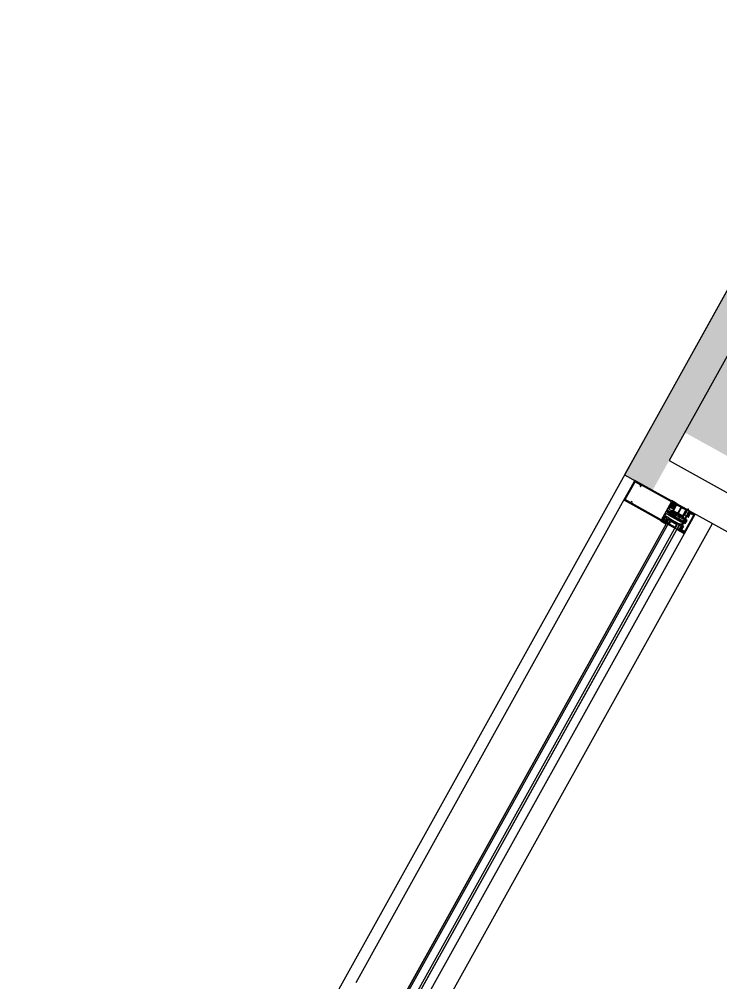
# Model space of a CAD drawing. Header units: metres. Extents: x 2.3 to 42.8, y 0.9 to 31.9.
# Drawn here: x 31.268 to 31.914, y 19.323 to 20.21 of the extents above; entities that cross this region are included whole.
import ezdxf

# ---------------------------------------------------------------- set-up
doc = ezdxf.new("R2010")
doc.units = ezdxf.units.M
for name, color, linetype in [('ARREDI', 9, 'Continuous'), ('PARETI_STRUTTURE', 7, 'Continuous'), ('PILASTRI_SETTI', 8, 'Continuous')]:
    doc.layers.add(name, color=color, linetype=linetype)

msp = doc.modelspace()

# ---------------------------------------------------------------- linework, layer by layer
at = {"layer": 'ARREDI'}
for points in [[(32.44493, 20.71628), (32.38986, 20.74686), (31.86615, 19.80365)], [(31.86614, 19.80366), (31.92123, 19.77307), (32.44494, 20.71627)], [(31.83442, 19.78505), (31.82467, 19.7675)], [(31.83139, 19.76579), (31.83091, 19.76493), (31.83064, 19.76486), (31.82565, 19.76763), (31.83482, 19.78416), (31.83982, 19.78138), (31.83989, 19.78111), (31.83941, 19.78025), (31.83948, 19.77999)], [(31.83469, 19.78513), (31.83443, 19.78504)], [(31.86842, 19.7664), (31.84106, 19.78159), (31.83468, 19.78513)], [(31.83949, 19.77999), (31.83984, 19.77979), (31.8401, 19.77986)], [(31.86821, 19.76561), (31.84085, 19.78081), (31.84058, 19.78074), (31.8401, 19.77988)], [(31.82467, 19.7675), (31.82474, 19.76723)], [(31.82475, 19.76723), (31.83113, 19.76369)], [(31.83112, 19.76369), (31.85848, 19.7485)], [(31.832, 19.76568), (31.83165, 19.76587), (31.83139, 19.76579)], [(31.83167, 19.76429), (31.8316, 19.76455), (31.83208, 19.76541), (31.83199, 19.76568)], [(31.83167, 19.76428), (31.85904, 19.74909)], [(31.85903, 19.74909), (31.86821, 19.76562)], [(31.869, 19.76526), (31.86806, 19.76354), (31.86792, 19.7635), (31.86796, 19.76337), (31.867, 19.76165), (31.86704, 19.76149)], [(31.8694, 19.76478), (31.86873, 19.76418), (31.86777, 19.76246), (31.86762, 19.76158)], [(31.86914, 19.76384), (31.86828, 19.76228)], [(31.86859, 19.7667), (31.86842, 19.7664), (31.87048, 19.76525)], [(31.86875, 19.76675), (31.86859, 19.76671)], [(31.87277, 19.76452), (31.86876, 19.76675)], [(31.86982, 19.76494), (31.86916, 19.7653), (31.869, 19.76526)], [(31.86941, 19.76391), (31.86914, 19.76383)], [(31.87085, 19.764), (31.86921, 19.76104), (31.86929, 19.76078)], [(31.86958, 19.76463), (31.8694, 19.76477)], [(31.86974, 19.76373), (31.8694, 19.76391)], [(31.87056, 19.76498), (31.87026, 19.76444), (31.8702, 19.76422), (31.87015, 19.76415), (31.87003, 19.76415), (31.86948, 19.76445), (31.86958, 19.76463)], [(31.8701, 19.76434), (31.86967, 19.76443), (31.86987, 19.76478), (31.86982, 19.76495)], [(31.86981, 19.76346), (31.86973, 19.76373)], [(31.86993, 19.76066), (31.87156, 19.76361), (31.87148, 19.76388)], [(31.8701, 19.76433), (31.87023, 19.76439)], [(31.87023, 19.76439), (31.87057, 19.76497)], [(31.87148, 19.76388), (31.87112, 19.76408), (31.87086, 19.76401)], [(31.87282, 19.76436), (31.87249, 19.76375), (31.87235, 19.76361), (31.87187, 19.76325), (31.87203, 19.76304)], [(31.8731, 19.76369), (31.87202, 19.76305)], [(31.87282, 19.76436), (31.87278, 19.76452)], [(31.87328, 19.76338), (31.8731, 19.76369)], [(31.86877, 19.75343), (31.86882, 19.75348), (31.86887, 19.75355), (31.86894, 19.75364), (31.869, 19.75373), (31.86907, 19.75382), (31.86922, 19.75403), (31.86944, 19.75435), (31.86958, 19.75455), (31.86966, 19.75466), (31.86971, 19.75474), (31.86977, 19.75482), (31.86982, 19.75489), (31.86988, 19.75495), (31.86952, 19.75474), (31.86851, 19.75405), (31.86855, 19.75409), (31.86862, 19.75417), (31.86869, 19.75427), (31.8688, 19.75441), (31.86894, 19.7546), (31.86905, 19.75473), (31.86912, 19.75481), (31.86964, 19.75504), (31.87011, 19.75589), (31.87006, 19.75603), (31.86854, 19.75687), (31.87005, 19.7558), (31.86995, 19.75508), (31.87003, 19.75504), (31.86963, 19.75462), (31.86937, 19.75495), (31.86937, 19.75502), (31.86952, 19.75524), (31.86934, 19.75534), (31.86916, 19.75522), (31.86871, 19.75547), (31.86871, 19.75569), (31.86853, 19.75556), (31.86809, 19.75581), (31.8681, 19.75604), (31.86792, 19.75591), (31.86746, 19.75616), (31.86748, 19.75638), (31.8673, 19.75626), (31.86685, 19.75651), (31.86685, 19.75672), (31.86667, 19.75659), (31.86623, 19.75684), (31.86624, 19.75706), (31.86606, 19.75694), (31.8656, 19.75719), (31.86561, 19.75741), (31.86543, 19.75729), (31.86513, 19.75745), (31.86459, 19.7573), (31.86417, 19.75655), (31.86432, 19.75601), (31.86495, 19.75567), (31.86493, 19.75545), (31.86511, 19.75558), (31.86556, 19.75533), (31.86555, 19.7551), (31.86574, 19.75523), (31.86618, 19.75498), (31.86617, 19.75476), (31.86635, 19.75488), (31.8668, 19.75463), (31.8668, 19.75441), (31.86698, 19.75454), (31.86742, 19.75429), (31.86741, 19.75408), (31.86759, 19.7542), (31.86805, 19.75395), (31.86803, 19.75373), (31.86821, 19.75385), (31.86863, 19.75362), (31.8687, 19.75335), (31.86807, 19.75262), (31.86662, 19.75343), (31.86816, 19.75258), (31.86829, 19.75262), (31.86876, 19.75346), (31.86866, 19.7535), (31.86869, 19.75355), (31.86871, 19.75365), (31.86876, 19.75374), (31.8688, 19.75385), (31.86884, 19.75394), (31.86894, 19.75418), (31.86909, 19.75454), (31.86919, 19.75476), (31.86923, 19.75487), (31.86927, 19.75497), (31.86931, 19.75507), (31.86934, 19.75515), (31.86964, 19.75504), (31.86953, 19.75502), (31.8684, 19.75532), (31.86833, 19.75388), (31.86804, 19.75366), (31.86801, 19.75377), (31.86803, 19.75384), (31.86805, 19.75391), (31.86809, 19.75399), (31.86812, 19.75409), (31.86816, 19.75419), (31.86822, 19.7543), (31.86832, 19.75453), (31.86847, 19.75489), (31.86857, 19.75512), (31.86861, 19.75523), (31.86865, 19.75532), (31.86869, 19.75542), (31.86872, 19.75551), (31.86875, 19.75545), (31.8685, 19.75542), (31.86879, 19.75573), (31.86841, 19.75555), (31.86851, 19.75525), (31.86933, 19.7548), (31.8693, 19.75472), (31.86927, 19.75463), (31.86923, 19.75451), (31.86916, 19.75434), (31.86909, 19.75413), (31.86905, 19.75401), (31.86901, 19.75388), (31.86898, 19.7538), (31.86937, 19.75498), (31.86903, 19.7552), (31.86952, 19.75524), (31.86983, 19.75496), (31.86978, 19.75489), (31.86972, 19.75482), (31.86965, 19.75473), (31.86958, 19.75464), (31.86951, 19.75453), (31.86936, 19.75431), (31.86921, 19.75409), (31.86906, 19.75388), (31.86899, 19.75378), (31.86892, 19.75368), (31.86886, 19.7536), (31.86879, 19.75352), (31.86877, 19.75343)], [(31.87028, 19.75432), (31.86947, 19.75352), (31.86913, 19.75372), (31.86896, 19.75354), (31.86858, 19.75335), (31.86862, 19.75377), (31.8693, 19.75535), (31.86925, 19.75529), (31.8692, 19.75524), (31.86914, 19.75517), (31.86909, 19.75509), (31.86902, 19.755), (31.86896, 19.75491), (31.86881, 19.7547), (31.86859, 19.75438), (31.86845, 19.75417), (31.86838, 19.75407), (31.86831, 19.75399), (31.86825, 19.75391), (31.8682, 19.75384), (31.86821, 19.75422), (31.86825, 19.75428), (31.86832, 19.75435), (31.86839, 19.75443), (31.8685, 19.75459), (31.86864, 19.75478), (31.86874, 19.75489), (31.86881, 19.75497), (31.86921, 19.75531), (31.86915, 19.75524), (31.8691, 19.75517), (31.86903, 19.75507), (31.86897, 19.75499), (31.86889, 19.75488), (31.86874, 19.75467), (31.86859, 19.75445), (31.86843, 19.75422), (31.86836, 19.75413), (31.86829, 19.75403), (31.86822, 19.75393), (31.86817, 19.75386), (31.86799, 19.7543), (31.86885, 19.75383), (31.86873, 19.75358), (31.86759, 19.75419), (31.86733, 19.75405), (31.86734, 19.754), (31.86759, 19.7542), (31.86763, 19.75425), (31.86769, 19.75433), (31.86776, 19.75442), (31.86783, 19.75451), (31.86796, 19.75472), (31.86819, 19.75504), (31.86834, 19.75525), (31.86839, 19.75535), (31.86846, 19.75543), (31.86852, 19.75551), (31.86858, 19.75558), (31.86863, 19.75564), (31.86827, 19.75543), (31.86823, 19.75538), (31.86817, 19.75531), (31.86809, 19.75521), (31.86801, 19.75511), (31.86785, 19.7549), (31.86776, 19.75478), (31.86767, 19.75467), (31.86762, 19.7546), (31.8675, 19.75414), (31.86756, 19.75421), (31.86762, 19.75429), (31.86767, 19.75438), (31.86774, 19.75447), (31.86781, 19.75457), (31.86796, 19.75479), (31.86812, 19.75501), (31.86827, 19.75522), (31.86835, 19.75533), (31.86841, 19.75542), (31.86848, 19.75551), (31.86853, 19.75558), (31.86812, 19.75566), (31.86779, 19.7559), (31.86812, 19.75592), (31.8681, 19.75585), (31.86807, 19.75577), (31.86803, 19.75567), (31.86799, 19.75557), (31.86794, 19.75546), (31.86785, 19.75523), (31.86768, 19.75486), (31.86758, 19.75464), (31.86754, 19.75453), (31.8675, 19.75443), (31.86747, 19.75434), (31.86743, 19.75425), (31.8674, 19.75418), (31.86739, 19.75411), (31.86728, 19.75589), (31.86722, 19.75583), (31.86715, 19.75574), (31.86706, 19.75562), (31.8669, 19.75542), (31.86681, 19.75529), (31.86672, 19.75518), (31.86667, 19.75511), (31.86633, 19.75486), (31.86639, 19.75494), (31.86644, 19.75503), (31.86651, 19.75511), (31.86658, 19.75521), (31.86672, 19.75541), (31.86694, 19.75573), (31.86709, 19.75594), (31.86716, 19.75604), (31.86722, 19.75612), (31.86727, 19.75621), (31.86733, 19.75628), (31.86739, 19.75633), (31.86698, 19.75607), (31.86693, 19.756), (31.86684, 19.7559), (31.86676, 19.7558), (31.86661, 19.75559), (31.86651, 19.75547), (31.86643, 19.75536), (31.86637, 19.75529), (31.86626, 19.75483), (31.8663, 19.7549), (31.86637, 19.75498), (31.86642, 19.75507), (31.86649, 19.75516), (31.86658, 19.75526), (31.86672, 19.75548), (31.86688, 19.75571), (31.86702, 19.75591), (31.8671, 19.75603), (31.86716, 19.75611), (31.86723, 19.75621), (31.86729, 19.75628), (31.86688, 19.75635), (31.86656, 19.75658), (31.86625, 19.75675), (31.86588, 19.75696), (31.86551, 19.75718), (31.86501, 19.75747), (31.86497, 19.75739), (31.86426, 19.75612), (31.86473, 19.75586), (31.86544, 19.75712), (31.86546, 19.75721), (31.865, 19.75746), (31.86467, 19.75686), (31.86424, 19.757), (31.865, 19.75746), (31.86496, 19.75738), (31.86425, 19.75613)], [(31.86426, 19.75612), (31.86425, 19.75701), (31.86501, 19.75747)], [(31.86425, 19.75701), (31.86426, 19.75612), (31.86473, 19.75586), (31.86544, 19.75712), (31.86548, 19.7572), (31.86551, 19.75713)], [(31.86492, 19.7562), (31.86467, 19.75686)], [(31.86492, 19.75543), (31.86492, 19.75577), (31.86473, 19.75586), (31.86492, 19.75577)], [(31.86516, 19.75565), (31.86496, 19.75544), (31.86489, 19.75544)], [(31.86509, 19.75576), (31.86503, 19.75592), (31.86499, 19.75601), (31.86492, 19.75619), (31.86547, 19.75719)], [(31.86492, 19.75543), (31.86508, 19.75567), (31.86509, 19.75576)], [(31.86497, 19.75544), (31.86505, 19.75554)], [(31.86499, 19.75602), (31.86504, 19.75616), (31.86511, 19.75632), (31.86521, 19.75655), (31.86531, 19.75675), (31.86535, 19.75687), (31.86542, 19.75694)], [(31.86504, 19.75589), (31.86503, 19.75556), (31.86524, 19.75584)], [(31.8658, 19.75682), (31.86573, 19.75675), (31.86567, 19.75668), (31.86562, 19.75661), (31.86553, 19.7565), (31.86541, 19.75635), (31.86528, 19.75618), (31.86505, 19.75589), (31.86528, 19.75618), (31.86541, 19.75635)], [(31.86509, 19.75608), (31.86505, 19.75586), (31.8651, 19.75601)], [(31.86506, 19.75554), (31.86534, 19.75573), (31.86549, 19.7559)], [(31.86506, 19.75554), (31.86527, 19.75582)], [(31.86537, 19.75678), (31.86538, 19.75671), (31.86534, 19.7566), (31.86527, 19.75645), (31.86519, 19.75623), (31.8651, 19.756), (31.86519, 19.75631), (31.86528, 19.75656), (31.86533, 19.75667)], [(31.86584, 19.75687), (31.86588, 19.75696), (31.86516, 19.75565), (31.8655, 19.75546)], [(31.86546, 19.75686), (31.86544, 19.75677), (31.86541, 19.75667), (31.86535, 19.7565), (31.86528, 19.75628), (31.86526, 19.75617), (31.86523, 19.75607), (31.8652, 19.75597)], [(31.8652, 19.75562), (31.86527, 19.75568), (31.86534, 19.75573)], [(31.86524, 19.75584), (31.86535, 19.75593), (31.86551, 19.75615), (31.86566, 19.75637), (31.86581, 19.75659), (31.86588, 19.75669), (31.86595, 19.75679), (31.86602, 19.75687), (31.86608, 19.75696), (31.86613, 19.75701)], [(31.86609, 19.75704), (31.86604, 19.75697), (31.86598, 19.7569), (31.86591, 19.7568), (31.86584, 19.7567), (31.86578, 19.75661), (31.86562, 19.75638), (31.86547, 19.75616), (31.86532, 19.75595), (31.86525, 19.75584)], [(31.86542, 19.75703), (31.86539, 19.75698), (31.8654, 19.75688), (31.86538, 19.75671), (31.86542, 19.75681), (31.86543, 19.75698), (31.86545, 19.7569), (31.86545, 19.75702), (31.86547, 19.75694), (31.86546, 19.75706), (31.86547, 19.75698), (31.86547, 19.75709), (31.86549, 19.75702), (31.86547, 19.75712), (31.8655, 19.75705), (31.86547, 19.75715)], [(31.86579, 19.75682), (31.86572, 19.75674), (31.86567, 19.75669), (31.86561, 19.75662), (31.86553, 19.75651), (31.8654, 19.75634)], [(31.86546, 19.75508), (31.86551, 19.7555)], [(31.86547, 19.75504), (31.86554, 19.75504)], [(31.86548, 19.7572), (31.86588, 19.75695), (31.86584, 19.75688)], [(31.8655, 19.7559), (31.86558, 19.756), (31.86569, 19.75615), (31.86585, 19.75635), (31.86592, 19.75645), (31.866, 19.75653), (31.86604, 19.7566), (31.8661, 19.75665)], [(31.86552, 19.75515), (31.86553, 19.75522), (31.86556, 19.75529), (31.8656, 19.75538), (31.86563, 19.75547), (31.86567, 19.75557), (31.86573, 19.75568), (31.86583, 19.7559), (31.86598, 19.75626), (31.86608, 19.7565), (31.86612, 19.7566), (31.86616, 19.75671), (31.8662, 19.75679), (31.86623, 19.75689), (31.86626, 19.75696)], [(31.86584, 19.75526), (31.86555, 19.75504)], [(31.86672, 19.75669), (31.86666, 19.75662), (31.86661, 19.75655), (31.86654, 19.75646), (31.86647, 19.75636), (31.8664, 19.75626), (31.86625, 19.75604), (31.86609, 19.75582), (31.86594, 19.75561), (31.86587, 19.75551), (31.8658, 19.75541), (31.86575, 19.75533), (31.86568, 19.75525), (31.86564, 19.75518)], [(31.86672, 19.75663), (31.86666, 19.75654), (31.86659, 19.75647), (31.86654, 19.75638), (31.86647, 19.75628), (31.86631, 19.75607), (31.86609, 19.75575), (31.86595, 19.75556), (31.86588, 19.75546), (31.86583, 19.75536), (31.86576, 19.75529), (31.8657, 19.75521), (31.86566, 19.75515)], [(31.86569, 19.75558), (31.86575, 19.75564), (31.8658, 19.7557), (31.86589, 19.7558), (31.86598, 19.75594), (31.86614, 19.75615), (31.86622, 19.75625), (31.8663, 19.75634), (31.86636, 19.75641), (31.8664, 19.75647)], [(31.86663, 19.76099), (31.86572, 19.75934), (31.86587, 19.7588)], [(31.86582, 19.75527), (31.86613, 19.75511)], [(31.86792, 19.75766), (31.86586, 19.7588)], [(31.8662, 19.7565), (31.86618, 19.75641), (31.86615, 19.75633), (31.86611, 19.7562), (31.86602, 19.756), (31.86595, 19.7558), (31.86591, 19.75568), (31.86588, 19.75559), (31.86586, 19.75551)], [(31.86592, 19.75693), (31.86621, 19.75716)], [(31.86609, 19.75474), (31.86613, 19.75515)], [(31.86614, 19.75481), (31.86616, 19.75488), (31.86618, 19.75495), (31.86623, 19.75503), (31.86625, 19.75513), (31.8663, 19.75522), (31.86634, 19.75533), (31.86643, 19.75556), (31.8666, 19.75592), (31.8667, 19.75615), (31.86674, 19.75626), (31.86678, 19.75636), (31.86682, 19.75646), (31.86685, 19.75654), (31.86688, 19.75661)], [(31.86647, 19.75492), (31.86617, 19.7547)], [(31.86629, 19.75712), (31.86625, 19.7567)], [(31.86633, 19.75486), (31.86628, 19.75481)], [(31.86645, 19.75493), (31.86675, 19.75476)], [(31.86646, 19.75653), (31.86656, 19.75658)], [(31.86683, 19.75615), (31.8668, 19.75607), (31.86676, 19.75596), (31.8667, 19.75579), (31.86661, 19.75556), (31.86655, 19.75539), (31.86651, 19.75526), (31.86648, 19.7552), (31.86647, 19.75511)], [(31.86654, 19.75659), (31.86683, 19.75681)], [(31.86738, 19.76072), (31.8668, 19.76104), (31.86663, 19.761)], [(31.86671, 19.75439), (31.86675, 19.75481)], [(31.8668, 19.75673), (31.86676, 19.75668), (31.86672, 19.75662)], [(31.86677, 19.75446), (31.86678, 19.75453), (31.86681, 19.7546), (31.86685, 19.75468), (31.86688, 19.75478), (31.86692, 19.75488), (31.86697, 19.75499), (31.86707, 19.75522), (31.86722, 19.75557), (31.86732, 19.75581), (31.86736, 19.75592), (31.86741, 19.75602), (31.86745, 19.75611), (31.86747, 19.7562), (31.8675, 19.75627)], [(31.8668, 19.755), (31.86683, 19.75508), (31.86685, 19.75518), (31.86691, 19.75532), (31.86699, 19.75554), (31.86705, 19.75571), (31.8671, 19.75585), (31.86713, 19.75594)], [(31.86718, 19.75623), (31.86687, 19.7564), (31.86687, 19.75632)], [(31.86694, 19.75489), (31.86699, 19.75494), (31.86705, 19.75501), (31.86713, 19.75512), (31.86723, 19.75525), (31.86738, 19.75546), (31.86747, 19.75555), (31.86755, 19.75565), (31.8676, 19.75572), (31.86765, 19.75578)], [(31.86778, 19.75569), (31.86771, 19.75559), (31.86757, 19.75539), (31.86734, 19.75507), (31.8672, 19.75486), (31.86713, 19.75476), (31.86707, 19.75468), (31.867, 19.75459), (31.86696, 19.75452)], [(31.86705, 19.76149), (31.8677, 19.76113), (31.86787, 19.76117)], [(31.86709, 19.75618), (31.86718, 19.75624)], [(31.86744, 19.75576), (31.86741, 19.75566), (31.86735, 19.75554), (31.8673, 19.75536), (31.86721, 19.75515), (31.86716, 19.75501), (31.86713, 19.75491), (31.8671, 19.75483)], [(31.86716, 19.75624), (31.86745, 19.75646)], [(31.86732, 19.76035), (31.86743, 19.76056), (31.86739, 19.76071)], [(31.86732, 19.76035), (31.86736, 19.7602)], [(31.86736, 19.76019), (31.86767, 19.76002)], [(31.86754, 19.75643), (31.8675, 19.75601)], [(31.8678, 19.75589), (31.8675, 19.75605), (31.8675, 19.75599)], [(31.86762, 19.76157), (31.86784, 19.76149)], [(31.86767, 19.76002), (31.86784, 19.76006)], [(31.86771, 19.75584), (31.86781, 19.75589)], [(31.86807, 19.75546), (31.86805, 19.75538), (31.86802, 19.75529), (31.86798, 19.75517), (31.86789, 19.75496), (31.86782, 19.75477), (31.86778, 19.75464), (31.86775, 19.75454), (31.86773, 19.75447)], [(31.86805, 19.75604), (31.86801, 19.75599), (31.86795, 19.75593), (31.8679, 19.75586), (31.86784, 19.75578), (31.86779, 19.7557)], [(31.86795, 19.75753), (31.86783, 19.75729), (31.86781, 19.75722)], [(31.86789, 19.7572), (31.86788, 19.75699), (31.86782, 19.75721)], [(31.86783, 19.76006), (31.86839, 19.76106)], [(31.86784, 19.7615), (31.86794, 19.76166), (31.86849, 19.76136), (31.86853, 19.7613), (31.86852, 19.76119), (31.86837, 19.76103), (31.86799, 19.76036)], [(31.86837, 19.76121), (31.86805, 19.76151), (31.86787, 19.76117)], [(31.86788, 19.757), (31.86792, 19.75694)], [(31.8679, 19.75727), (31.86789, 19.7572)], [(31.86789, 19.7544), (31.86795, 19.75447), (31.868, 19.75454), (31.86809, 19.75465), (31.86823, 19.75482), (31.86835, 19.75499), (31.86844, 19.75508), (31.86849, 19.75515), (31.86855, 19.75522)], [(31.86802, 19.7575), (31.8679, 19.75728)], [(31.86796, 19.75753), (31.86791, 19.75767)], [(31.86818, 19.75685), (31.86792, 19.75694), (31.86814, 19.75682), (31.86821, 19.7568)], [(31.868, 19.76036), (31.86808, 19.7601)], [(31.86816, 19.75754), (31.86802, 19.75749)], [(31.86807, 19.7601), (31.86978, 19.75914), (31.86995, 19.75919), (31.87016, 19.75955), (31.8702, 19.75975), (31.87025, 19.76033)], [(31.86843, 19.75554), (31.86813, 19.7557), (31.86811, 19.75564)], [(31.87931, 19.75134), (31.86816, 19.75754)], [(31.86818, 19.75685), (31.86825, 19.75683)], [(31.86846, 19.75688), (31.86822, 19.75681), (31.86845, 19.75689)], [(31.86828, 19.76229), (31.86836, 19.76203)], [(31.86835, 19.76202), (31.86869, 19.76184)], [(31.86835, 19.75415), (31.86838, 19.75424), (31.86842, 19.75436), (31.86846, 19.75449), (31.86856, 19.75472), (31.86862, 19.75489), (31.86866, 19.75501), (31.86869, 19.7551), (31.86871, 19.75517)], [(31.86839, 19.76107), (31.86836, 19.76121)], [(31.86852, 19.75689), (31.86845, 19.7569)], [(31.86853, 19.75687), (31.86846, 19.75689)], [(31.86868, 19.76184), (31.86895, 19.76191)], [(31.86874, 19.75528), (31.86875, 19.75537), (31.86905, 19.7552)], [(31.86892, 19.75511), (31.86899, 19.75518)], [(31.86895, 19.76191), (31.86981, 19.76347)], [(31.86898, 19.75386), (31.86941, 19.75464), (31.86937, 19.75478)], [(31.86999, 19.75489), (31.86996, 19.75482), (31.86994, 19.75473), (31.86989, 19.75464), (31.86985, 19.75453), (31.86981, 19.75443), (31.86971, 19.75419), (31.86956, 19.75383), (31.86946, 19.7536), (31.86941, 19.75348), (31.86937, 19.75339), (31.86934, 19.75329), (31.8693, 19.75321), (31.86928, 19.75314), (31.86925, 19.75308)], [(31.86929, 19.76078), (31.86965, 19.76057), (31.86991, 19.76064)], [(31.86996, 19.75441), (31.87053, 19.75543)], [(31.87057, 19.75474), (31.87065, 19.7547), (31.87092, 19.75416), (31.87069, 19.75395), (31.87062, 19.75388), (31.87054, 19.75377), (31.87043, 19.75363), (31.87029, 19.75345), (31.8702, 19.75334), (31.87013, 19.75325), (31.87002, 19.75274), (31.87006, 19.75279), (31.87012, 19.75286), (31.87019, 19.75295), (31.87024, 19.75303), (31.87031, 19.75313), (31.87045, 19.75334), (31.87069, 19.75365), (31.87083, 19.75386), (31.87108, 19.75427), (31.8704, 19.75304), (31.87046, 19.7531), (31.87052, 19.75319), (31.87062, 19.75331), (31.87077, 19.75351), (31.87089, 19.75365), (31.87096, 19.75373), (31.87154, 19.75367), (31.87153, 19.7536), (31.8715, 19.75354), (31.87147, 19.75345), (31.87144, 19.75337), (31.87139, 19.75322), (31.8713, 19.75297), (31.87125, 19.75281), (31.87119, 19.75269), (31.87118, 19.7526), (31.87115, 19.75255), (31.87114, 19.7523), (31.87139, 19.75349), (31.87111, 19.75309)], [(31.87054, 19.75906), (31.87051, 19.76032), (31.87026, 19.76034)], [(31.87616, 19.75243), (31.87071, 19.75544), (31.87053, 19.75543)], [(31.87054, 19.75906), (31.8709, 19.75908)], [(31.87089, 19.75907), (31.87085, 19.76064)], [(31.87114, 19.76074), (31.871, 19.7607), (31.87086, 19.76064)], [(31.87113, 19.76073), (31.87123, 19.76091)], [(31.87125, 19.76135), (31.87115, 19.76118), (31.8712, 19.76104)], [(31.87123, 19.76091), (31.87119, 19.76105)], [(31.87152, 19.76143), (31.87138, 19.76139), (31.87124, 19.76135)], [(31.87152, 19.76143), (31.87156, 19.76151), (31.87161, 19.7616)], [(31.87163, 19.76204), (31.87154, 19.76187), (31.87158, 19.76173)], [(31.87161, 19.7616), (31.87157, 19.76174)], [(31.8719, 19.76212), (31.87177, 19.76208), (31.87163, 19.76204)], [(31.8719, 19.76212), (31.872, 19.7623)], [(31.87328, 19.76339), (31.87193, 19.76258), (31.87196, 19.76243)], [(31.872, 19.7623), (31.87196, 19.76244)], [(31.88109, 19.75475), (31.881, 19.75458)], [(31.88109, 19.75474), (31.88123, 19.75478), (31.88137, 19.75483)], [(31.88136, 19.75483), (31.88146, 19.755), (31.88141, 19.75513)], [(31.88147, 19.75543), (31.88138, 19.75527)], [(31.88138, 19.75526), (31.88142, 19.75512)], [(31.88147, 19.75543), (31.88161, 19.75547), (31.88175, 19.75551)], [(31.88174, 19.75552), (31.88184, 19.75568), (31.8818, 19.75582)], [(31.88186, 19.75612), (31.88176, 19.75596)], [(31.88176, 19.75595), (31.8818, 19.75581)], [(31.88185, 19.75612), (31.88199, 19.75616), (31.88213, 19.7562)], [(31.88212, 19.7562), (31.88222, 19.75637), (31.88218, 19.75651)], [(31.88224, 19.75681), (31.88214, 19.75665)], [(31.88214, 19.75664), (31.88219, 19.7565)], [(31.88251, 19.75689), (31.88237, 19.75685), (31.88223, 19.75681)], [(31.88251, 19.75689), (31.8826, 19.75706), (31.88256, 19.7572)], [(31.88262, 19.7575), (31.88252, 19.75733)], [(31.88253, 19.75733), (31.88257, 19.75719)], [(31.88289, 19.75758), (31.88275, 19.75754), (31.88262, 19.7575)], [(31.88342, 19.75518), (31.88285, 19.75415), (31.88292, 19.75389)], [(31.88289, 19.75758), (31.88299, 19.75775), (31.88303, 19.75797)], [(31.88343, 19.75904), (31.88304, 19.75797)], [(31.88314, 19.75291), (31.88388, 19.75356), (31.88448, 19.75466), (31.88463, 19.75559)], [(31.88445, 19.75751), (31.88389, 19.7582), (31.88365, 19.75906), (31.88343, 19.75904)], [(31.88404, 19.75507), (31.8837, 19.75526), (31.88343, 19.75518)], [(31.88355, 19.75377), (31.88412, 19.7548), (31.88405, 19.75506)], [(31.88444, 19.7557), (31.88433, 19.7555), (31.88377, 19.7558), (31.88372, 19.7559), (31.88373, 19.75598), (31.8839, 19.75615), (31.88451, 19.75726)], [(31.88418, 19.75666), (31.88384, 19.75607)], [(31.88384, 19.75158), (31.8856, 19.75476)], [(31.88385, 19.75607), (31.88388, 19.75593)], [(31.88387, 19.75593), (31.88408, 19.75573)], [(31.88408, 19.75573), (31.88426, 19.75576)], [(31.88445, 19.75673), (31.88418, 19.75666)], [(31.88426, 19.75575), (31.88437, 19.75596)], [(31.89003, 19.75439), (31.8846, 19.75742), (31.88435, 19.75696), (31.88533, 19.75642), (31.88623, 19.75531), (31.88633, 19.75525)], [(31.88522, 19.75544), (31.88486, 19.75583), (31.88454, 19.75601), (31.88437, 19.75597)], [(31.88455, 19.75573), (31.88443, 19.75571)], [(31.88445, 19.75673), (31.88525, 19.75629), (31.88619, 19.75524), (31.88636, 19.75517)], [(31.88451, 19.75726), (31.88446, 19.75751)], [(31.88456, 19.75394), (31.88454, 19.75407), (31.88524, 19.75532), (31.88522, 19.75543)], [(31.88463, 19.7556), (31.88458, 19.75572)], [(31.88747, 19.75384), (31.88574, 19.7548), (31.8856, 19.75476)], [(31.88633, 19.75525), (31.88652, 19.75521), (31.88664, 19.75525)], [(31.88674, 19.75523), (31.88636, 19.75518)], [(31.88677, 19.75551), (31.88663, 19.75526)], [(31.88691, 19.75517), (31.88673, 19.75524)], [(31.8869, 19.75555), (31.88677, 19.75551)], [(31.88829, 19.75478), (31.88691, 19.75555)], [(31.88778, 19.75419), (31.88692, 19.75517)], [(31.88836, 19.75451), (31.88828, 19.75478)], [(31.85831, 19.74818), (31.85848, 19.7485), (31.86054, 19.74735), (31.86082, 19.74743)], [(31.85831, 19.74818), (31.85839, 19.748)], [(31.85839, 19.74801), (31.86307, 19.74541), (31.86323, 19.74547)], [(31.86175, 19.75221), (31.86081, 19.75049), (31.86067, 19.75045), (31.86071, 19.75032), (31.85975, 19.7486), (31.8598, 19.74843)], [(31.8598, 19.74844), (31.86045, 19.74807), (31.86062, 19.74812)], [(31.86215, 19.75173), (31.86148, 19.75113), (31.86052, 19.74941), (31.86037, 19.74852), (31.86059, 19.74845)], [(31.86055, 19.74735), (31.86081, 19.74743)], [(31.86112, 19.74797), (31.86083, 19.74743), (31.86114, 19.74801), (31.86127, 19.74814), (31.8613, 19.74822), (31.86124, 19.74831), (31.86069, 19.74861), (31.86059, 19.74845)], [(31.86112, 19.74816), (31.8608, 19.74846), (31.86062, 19.74811)], [(31.86189, 19.75079), (31.86103, 19.74923)], [(31.86103, 19.74924), (31.86111, 19.74897)], [(31.86111, 19.74897), (31.86144, 19.74879)], [(31.86114, 19.74801), (31.86111, 19.74815)], [(31.86144, 19.74879), (31.8617, 19.74887)], [(31.8617, 19.74886), (31.86256, 19.75042)], [(31.86257, 19.75189), (31.86192, 19.75225), (31.86175, 19.75221)], [(31.86215, 19.75086), (31.86189, 19.75078)], [(31.86304, 19.75451), (31.86212, 19.75286), (31.86216, 19.7527)], [(31.86301, 19.75138), (31.86295, 19.75116), (31.86287, 19.75109), (31.86278, 19.75111), (31.86223, 19.75141), (31.86233, 19.75158), (31.86215, 19.75172)], [(31.86248, 19.75068), (31.86215, 19.75086)], [(31.86217, 19.75269), (31.86275, 19.75237), (31.86292, 19.75242)], [(31.86383, 19.75044), (31.86218, 19.74748)], [(31.86219, 19.74747), (31.86227, 19.74721)], [(31.86227, 19.7472), (31.86278, 19.74691)], [(31.86285, 19.75128), (31.86242, 19.75138), (31.86262, 19.75173), (31.86258, 19.7519)], [(31.86256, 19.75041), (31.86248, 19.75068)], [(31.86278, 19.74692), (31.86305, 19.747)], [(31.86285, 19.75128), (31.86299, 19.75134)], [(31.86303, 19.75263), (31.86291, 19.75242)], [(31.86337, 19.75205), (31.86298, 19.75134), (31.86354, 19.75234)], [(31.86562, 19.75353), (31.86358, 19.75467), (31.86303, 19.75452)], [(31.86319, 19.75267), (31.86304, 19.75263)], [(31.86305, 19.747), (31.86469, 19.74995)], [(31.8635, 19.7525), (31.86319, 19.75267)], [(31.86367, 19.74685), (31.86361, 19.74625), (31.86357, 19.74607), (31.86324, 19.74547)], [(31.86528, 19.74976), (31.86575, 19.75012), (31.86589, 19.75026), (31.86608, 19.75064), (31.86604, 19.75079), (31.86364, 19.75212), (31.86337, 19.75204)], [(31.86354, 19.75234), (31.8635, 19.75251)], [(31.86392, 19.74683), (31.86367, 19.74685)], [(31.8641, 19.75052), (31.86384, 19.75043)], [(31.86392, 19.74684), (31.86395, 19.74557), (31.86431, 19.74559)], [(31.86462, 19.75023), (31.8641, 19.75052)], [(31.86427, 19.74715), (31.86441, 19.74721), (31.86455, 19.74725)], [(31.86427, 19.74715), (31.86431, 19.74558)], [(31.86454, 19.74726), (31.86464, 19.74742), (31.8646, 19.74756)], [(31.86466, 19.74786), (31.86456, 19.7477)], [(31.86456, 19.74769), (31.8646, 19.74755)], [(31.86469, 19.74996), (31.86461, 19.75023)], [(31.86465, 19.74786), (31.86479, 19.7479), (31.86493, 19.74794)], [(31.86492, 19.74795), (31.86502, 19.74811), (31.86498, 19.74825)], [(31.86504, 19.74855), (31.86494, 19.74839)], [(31.86494, 19.74838), (31.86499, 19.74824)], [(31.86503, 19.74855), (31.86517, 19.74859), (31.86531, 19.74863)], [(31.86528, 19.74976), (31.86542, 19.74955)], [(31.86531, 19.74864), (31.86541, 19.74881), (31.86536, 19.74895)], [(31.86534, 19.74909), (31.86669, 19.74989), (31.86651, 19.7502), (31.86543, 19.74956)], [(31.86534, 19.74909), (31.86537, 19.74894)], [(31.86562, 19.75353), (31.86576, 19.75357)], [(31.86576, 19.75357), (31.86588, 19.75381)], [(31.86595, 19.75376), (31.86582, 19.75354)], [(31.86583, 19.75354), (31.86587, 19.7534)], [(31.86586, 19.75341), (31.87702, 19.74721)], [(31.866, 19.75381), (31.86617, 19.75392), (31.86595, 19.75385), (31.86589, 19.75381)], [(31.86601, 19.75381), (31.86595, 19.75377)], [(31.8661, 19.7547), (31.86617, 19.7547)], [(31.86651, 19.75373), (31.86624, 19.75391), (31.86618, 19.75392)], [(31.86651, 19.75373), (31.86658, 19.7535)], [(31.86658, 19.75349), (31.86662, 19.75343)], [(31.86672, 19.75435), (31.86679, 19.75435)], [(31.86709, 19.75457), (31.8668, 19.75435)], [(31.86695, 19.75453), (31.8669, 19.75446)], [(31.87449, 19.74569), (31.87387, 19.74458), (31.87364, 19.74538), (31.86779, 19.74863), (31.86699, 19.74841), (31.86761, 19.74952)], [(31.8672, 19.74847), (31.86706, 19.74854)], [(31.86707, 19.75458), (31.86738, 19.75442)], [(31.86742, 19.74853), (31.86714, 19.74868)], [(31.86763, 19.74859), (31.86722, 19.74883)], [(31.87418, 19.74514), (31.86729, 19.74895)], [(31.87426, 19.74527), (31.86737, 19.74909)], [(31.86771, 19.75423), (31.86742, 19.754)], [(31.87433, 19.74541), (31.86744, 19.74923)], [(31.87441, 19.74555), (31.86752, 19.74937)], [(31.86761, 19.74953), (31.8745, 19.74571)], [(31.86769, 19.75424), (31.868, 19.75407)], [(31.86799, 19.75431), (31.86784, 19.75423)], [(31.86784, 19.7542), (31.86794, 19.754)], [(31.86796, 19.7537), (31.868, 19.75412)], [(31.86807, 19.75263), (31.86833, 19.75271)], [(31.86862, 19.75372), (31.86831, 19.75389)], [(31.86859, 19.75331), (31.86866, 19.75331)], [(31.86864, 19.75342), (31.86866, 19.75351)], [(31.86958, 19.75338), (31.8696, 19.75346), (31.86962, 19.75353), (31.86966, 19.75366), (31.86972, 19.75383), (31.86982, 19.75406), (31.86987, 19.75423), (31.86991, 19.75434), (31.86999, 19.75459), (31.86999, 19.75467), (31.87054, 19.75466), (31.8705, 19.7546), (31.87045, 19.75455), (31.87039, 19.75448), (31.87033, 19.75439), (31.87028, 19.75432), (31.86946, 19.75352), (31.86895, 19.75259), (31.86894, 19.75237)], [(31.86894, 19.75355), (31.86925, 19.75338)], [(31.86895, 19.75237), (31.87442, 19.74933), (31.87456, 19.74937)], [(31.8692, 19.75301), (31.86925, 19.75342)], [(31.86928, 19.75295), (31.86921, 19.75297)], [(31.86958, 19.75319), (31.86929, 19.75297)], [(31.87046, 19.75462), (31.8704, 19.75455), (31.87035, 19.75448), (31.87028, 19.75438), (31.87022, 19.7543), (31.87014, 19.75419), (31.87, 19.75398), (31.86983, 19.75375), (31.86969, 19.75353), (31.86961, 19.75344), (31.86954, 19.75334), (31.86949, 19.75325), (31.86942, 19.75317), (31.86937, 19.7531)], [(31.87027, 19.75431), (31.8702, 19.75421), (31.87006, 19.75401), (31.86984, 19.7537), (31.86969, 19.75349), (31.86963, 19.75339), (31.86956, 19.75329), (31.8695, 19.75321), (31.86944, 19.75314), (31.8694, 19.75308)], [(31.86943, 19.7535), (31.86949, 19.75356), (31.86954, 19.75363), (31.86963, 19.75374), (31.86972, 19.75387), (31.86988, 19.75407), (31.86996, 19.75417), (31.87004, 19.75427), (31.8701, 19.75434), (31.87014, 19.75439)], [(31.86956, 19.7532), (31.86987, 19.75303)], [(31.8704, 19.75417), (31.87034, 19.7541), (31.87026, 19.754), (31.87018, 19.75389), (31.87002, 19.75369), (31.86991, 19.75355), (31.86984, 19.75346), (31.86977, 19.75339), (31.86973, 19.75333)], [(31.86983, 19.75266), (31.86987, 19.75308)], [(31.86984, 19.75262), (31.8699, 19.75262)], [(31.86985, 19.75432), (31.86996, 19.75442)], [(31.86988, 19.75273), (31.86989, 19.7528), (31.86992, 19.75287), (31.86996, 19.75295), (31.86999, 19.75305), (31.87003, 19.75315), (31.87009, 19.75326), (31.87019, 19.7535), (31.87034, 19.75384), (31.87044, 19.75408), (31.87048, 19.75419), (31.87052, 19.75429), (31.87056, 19.75438), (31.87059, 19.75447), (31.87062, 19.75454)], [(31.8702, 19.75284), (31.86991, 19.75262)], [(31.87109, 19.75209), (31.87113, 19.7523), (31.87081, 19.75251), (31.871, 19.7524), (31.87105, 19.75248), (31.87086, 19.75253), (31.87081, 19.75251), (31.871, 19.7524), (31.87152, 19.75333), (31.87142, 19.7532), (31.87128, 19.75302), (31.87118, 19.75288), (31.87111, 19.7528), (31.87106, 19.75273), (31.871, 19.75266), (31.87049, 19.75269), (31.87022, 19.75309), (31.87025, 19.75317), (31.87027, 19.75326), (31.87032, 19.75338), (31.87039, 19.75358), (31.87047, 19.75378), (31.87051, 19.75391), (31.87054, 19.75399), (31.87061, 19.75424), (31.87061, 19.75432), (31.87119, 19.75439), (31.87128, 19.75435), (31.87155, 19.75381), (31.87167, 19.7539), (31.87163, 19.75383), (31.87156, 19.75375), (31.87149, 19.75365), (31.87138, 19.7535), (31.8712, 19.75316), (31.87135, 19.75336), (31.87145, 19.75351), (31.87154, 19.75364), (31.8716, 19.75372), (31.87165, 19.75379), (31.87173, 19.75396), (31.87139, 19.7537), (31.87092, 19.75276), (31.87092, 19.75276), (31.87068, 19.75245), (31.8706, 19.75234), (31.87082, 19.75269), (31.87083, 19.7527), (31.87061, 19.75241), (31.87083, 19.7525), (31.87045, 19.75232), (31.87046, 19.75227), (31.8705, 19.75238), (31.87052, 19.75245), (31.87054, 19.75252), (31.87059, 19.75261), (31.87061, 19.7527), (31.87066, 19.7528), (31.8707, 19.75291), (31.87079, 19.75313), (31.87096, 19.7535), (31.87106, 19.75373), (31.8711, 19.75384), (31.87114, 19.75394), (31.87118, 19.75404), (31.87121, 19.75412), (31.87124, 19.75419)], [(31.87117, 19.75431), (31.87113, 19.75426), (31.87107, 19.7542), (31.87101, 19.75413), (31.87096, 19.75405), (31.8709, 19.75397), (31.87101, 19.7524), (31.8711, 19.75231), (31.87109, 19.75205), (31.87165, 19.7524), (31.8717, 19.75251), (31.87161, 19.75234), (31.87154, 19.75226), (31.87148, 19.75219), (31.87142, 19.75213), (31.87138, 19.75209), (31.87142, 19.75215), (31.87149, 19.75224), (31.87161, 19.75239), (31.87228, 19.75341), (31.87227, 19.75336), (31.87224, 19.75329), (31.8722, 19.75316), (31.87214, 19.75304), (31.87205, 19.75281), (31.87212, 19.753), (31.87216, 19.75312), (31.87219, 19.7532), (31.87222, 19.75327), (31.87208, 19.75301), (31.87217, 19.75312), (31.87217, 19.75312), (31.87221, 19.75317), (31.87224, 19.7532), (31.87186, 19.75361), (31.87189, 19.75399), (31.87179, 19.75403)], [(31.87122, 19.75399), (31.87154, 19.75381)], [(31.87231, 19.75358), (31.87242, 19.75347), (31.88057, 19.74894), (31.87972, 19.74741), (31.87157, 19.75194), (31.87135, 19.75249), (31.87141, 19.75256), (31.87151, 19.75267), (31.87159, 19.75278), (31.87176, 19.753), (31.87187, 19.75314), (31.87196, 19.75325), (31.87202, 19.75332), (31.87214, 19.75342), (31.87208, 19.75335), (31.87201, 19.75325), (31.87191, 19.75313), (31.87179, 19.75295), (31.87158, 19.75266), (31.87145, 19.75248), (31.87137, 19.75235), (31.8713, 19.75227), (31.8714, 19.75232), (31.87227, 19.75357), (31.87219, 19.75351), (31.87164, 19.75347), (31.87157, 19.75339), (31.87152, 19.75382), (31.87187, 19.75366), (31.87231, 19.75358)], [(31.87455, 19.74936), (31.87479, 19.74979), (31.87487, 19.75035)], [(31.87487, 19.75035), (31.87553, 19.75152)], [(31.87532, 19.7497), (31.875, 19.74912), (31.87504, 19.74898)], [(31.87503, 19.74899), (31.87688, 19.74797), (31.87701, 19.74801)], [(31.87532, 19.74971), (31.87538, 19.75033)], [(31.8754, 19.75026), (31.8758, 19.75108)], [(31.87553, 19.75151), (31.87596, 19.75188)], [(31.8758, 19.75108), (31.8763, 19.75147)], [(31.87597, 19.75188), (31.87619, 19.75229), (31.87615, 19.75243)], [(31.8763, 19.75146), (31.87661, 19.75205)], [(31.8786, 19.75106), (31.87675, 19.75209), (31.87662, 19.75205)], [(31.87693, 19.74361), (31.87845, 19.74633), (31.87842, 19.74644)], [(31.8771, 19.74818), (31.87701, 19.74801)], [(31.87702, 19.74721), (31.87716, 19.74725)], [(31.87724, 19.74821), (31.8771, 19.74817)], [(31.87715, 19.74725), (31.87754, 19.74794), (31.87719, 19.74733)], [(31.8772, 19.74733), (31.87728, 19.74707)], [(31.87733, 19.74817), (31.87749, 19.74807), (31.87724, 19.74821)], [(31.87729, 19.7485), (31.87725, 19.74844)], [(31.87725, 19.74844), (31.87733, 19.74817)], [(31.87728, 19.74707), (31.87842, 19.74644)], [(31.87755, 19.74858), (31.87729, 19.7485)], [(31.87754, 19.74794), (31.87749, 19.74808)], [(31.87754, 19.74795), (31.87751, 19.74806)], [(31.87805, 19.7483), (31.87755, 19.74858)], [(31.87814, 19.74804), (31.8779, 19.74762), (31.87799, 19.74736)], [(31.87797, 19.74736), (31.8786, 19.74701), (31.87886, 19.74708)], [(31.87813, 19.74804), (31.87806, 19.7483)], [(31.88014, 19.74812), (31.8802, 19.74791), (31.87814, 19.74416), (31.87821, 19.7439)], [(31.8784, 19.7505), (31.87836, 19.75043)], [(31.87836, 19.75043), (31.87843, 19.75017)], [(31.87866, 19.75058), (31.8784, 19.75051)], [(31.87843, 19.75016), (31.87893, 19.74989)], [(31.87854, 19.75076), (31.87863, 19.75093), (31.87859, 19.75107)], [(31.87854, 19.75076), (31.87858, 19.75062)], [(31.87858, 19.75062), (31.87884, 19.75049), (31.87866, 19.75058)], [(31.87884, 19.75048), (31.87897, 19.75052)], [(31.87885, 19.75047), (31.87896, 19.75051)], [(31.87887, 19.74709), (31.87963, 19.74847), (31.88039, 19.74984), (31.88031, 19.75011)], [(31.87893, 19.74989), (31.8792, 19.74997)], [(31.8793, 19.75112), (31.87897, 19.75053), (31.87935, 19.75121)], [(31.8792, 19.74996), (31.87944, 19.75038)], [(31.88133, 19.74991), (31.8793, 19.74626)], [(31.87935, 19.75121), (31.87931, 19.75135)], [(31.87957, 19.7512), (31.87931, 19.75113)], [(31.87931, 19.74626), (31.87933, 19.74615)], [(31.88032, 19.75011), (31.8797, 19.75045), (31.87943, 19.75037)], [(31.87951, 19.74606), (31.87962, 19.74608)], [(31.87957, 19.75119), (31.88071, 19.75057), (31.88082, 19.7506)], [(31.87961, 19.74608), (31.88164, 19.74974), (31.88161, 19.74985)], [(31.88084, 19.74902), (31.88057, 19.74895), (31.87973, 19.7474)], [(31.8798, 19.74714), (31.87973, 19.74741)], [(31.87987, 19.75378), (31.88056, 19.75339), (31.88065, 19.75313)], [(31.87992, 19.74632), (31.88031, 19.74703), (31.88038, 19.74714), (31.88116, 19.74853), (31.88038, 19.74714), (31.88131, 19.74662), (31.88038, 19.74714), (31.87992, 19.7463), (31.88085, 19.7458)], [(31.88089, 19.74581), (31.88081, 19.74581), (31.87992, 19.74631), (31.88086, 19.74581)], [(31.88086, 19.74581), (31.87993, 19.74632), (31.88032, 19.74702), (31.88125, 19.7465)], [(31.88001, 19.73735), (31.88464, 19.74569), (31.88926, 19.75402)], [(31.88124, 19.7465), (31.88031, 19.74702), (31.88022, 19.74706), (31.88015, 19.74706), (31.88022, 19.74706), (31.88031, 19.74702)], [(31.88019, 19.74822), (31.8804, 19.74827), (31.8825, 19.75201)], [(31.88023, 19.73654), (31.89007, 19.75426), (31.89003, 19.7544)], [(31.88125, 19.74651), (31.88031, 19.74701), (31.88038, 19.74714), (31.88131, 19.74662)], [(31.88057, 19.7534), (31.88069, 19.75362), (31.88065, 19.75376)], [(31.88071, 19.75406), (31.88061, 19.75389)], [(31.88061, 19.75389), (31.88066, 19.75375)], [(31.88063, 19.7474), (31.88072, 19.74715), (31.88142, 19.74674), (31.88105, 19.7475), (31.88094, 19.74755), (31.88105, 19.7475), (31.88109, 19.74747), (31.88164, 19.74714), (31.88182, 19.74746), (31.88107, 19.74818), (31.88121, 19.74866), (31.8816, 19.74935), (31.8825, 19.74886), (31.88161, 19.74936), (31.88063, 19.7474)], [(31.88064, 19.75312), (31.88167, 19.75255)], [(31.88068, 19.74788), (31.88117, 19.74762)], [(31.8807, 19.75405), (31.88084, 19.7541), (31.88098, 19.75414)], [(31.88071, 19.74729), (31.88071, 19.74715)], [(31.88127, 19.74648), (31.88079, 19.74692)], [(31.88128, 19.7465), (31.8808, 19.74694)], [(31.88128, 19.7465), (31.8808, 19.74694)], [(31.88233, 19.75332), (31.88081, 19.7506)], [(31.88081, 19.74581), (31.88113, 19.74598)], [(31.88094, 19.74755), (31.88163, 19.74712), (31.88105, 19.74749), (31.8812, 19.74778), (31.88109, 19.74783)], [(31.88098, 19.75414), (31.88107, 19.75431), (31.88103, 19.75445)], [(31.881, 19.75457), (31.88104, 19.75444)], [(31.88105, 19.74749), (31.8812, 19.74778)], [(31.88109, 19.74784), (31.88183, 19.74747), (31.88109, 19.74784)], [(31.88124, 19.74775), (31.88109, 19.74748)], [(31.8811, 19.74596), (31.88115, 19.74603), (31.88113, 19.74596), (31.88253, 19.74852)], [(31.88245, 19.74836), (31.88236, 19.74842), (31.88111, 19.74618), (31.88122, 19.74612)], [(31.88112, 19.74598), (31.88116, 19.74605)], [(31.88115, 19.74853), (31.88122, 19.74865), (31.88115, 19.74853), (31.88208, 19.74802), (31.88115, 19.74853), (31.88208, 19.74802)], [(31.88117, 19.74607), (31.88121, 19.74615), (31.88125, 19.74624)], [(31.88132, 19.74824), (31.8812, 19.74817)], [(31.88161, 19.74936), (31.88121, 19.74866), (31.88214, 19.74813)], [(31.88215, 19.74813), (31.88122, 19.74865), (31.88215, 19.74813)], [(31.88129, 19.74661), (31.88123, 19.74656)], [(31.88126, 19.74646), (31.88124, 19.74655)], [(31.88132, 19.74824), (31.88204, 19.74785), (31.88132, 19.74824)], [(31.88144, 19.74994), (31.88133, 19.74991)], [(31.88154, 19.74829), (31.88218, 19.74811)], [(31.88154, 19.74829), (31.88218, 19.74811)], [(31.88155, 19.7483), (31.88219, 19.74812)], [(31.8816, 19.74935), (31.88254, 19.74883), (31.8816, 19.74935)], [(31.88167, 19.75255), (31.88194, 19.75262)], [(31.882, 19.7476), (31.88196, 19.7475), (31.88192, 19.7474), (31.88186, 19.74732), (31.88179, 19.74718), (31.88174, 19.74709)], [(31.88194, 19.75263), (31.88229, 19.75325), (31.88234, 19.75347), (31.88243, 19.75354), (31.88251, 19.75353), (31.88307, 19.75322), (31.88294, 19.75302)], [(31.88208, 19.74801), (31.88208, 19.74794)], [(31.8821, 19.74812), (31.8822, 19.74815)], [(31.88211, 19.74813), (31.88224, 19.74815)], [(31.88246, 19.75338), (31.88233, 19.75332)], [(31.88237, 19.74826), (31.88241, 19.74831), (31.88245, 19.74838)], [(31.88245, 19.74838), (31.88241, 19.74831)], [(31.88274, 19.75331), (31.88246, 19.75338)], [(31.88372, 19.75154), (31.88277, 19.75208), (31.8825, 19.75201)], [(31.88254, 19.74852), (31.88251, 19.74886)], [(31.88281, 19.75314), (31.8827, 19.75293), (31.88274, 19.75277)], [(31.88281, 19.75314), (31.88274, 19.75331)], [(31.88274, 19.75277), (31.88347, 19.75237), (31.88363, 19.75241)], [(31.88293, 19.75389), (31.88328, 19.75369), (31.88354, 19.75377)], [(31.88295, 19.75302), (31.88297, 19.75291)], [(31.88301, 19.75289), (31.88315, 19.75291)], [(31.88363, 19.75242), (31.88444, 19.75383), (31.8845, 19.75385), (31.88456, 19.75394)], [(31.88373, 19.75155), (31.88384, 19.75158)], [(31.88748, 19.75384), (31.88778, 19.75418)], [(31.88836, 19.75451), (31.88796, 19.75379), (31.88803, 19.75352)], [(31.88804, 19.75352), (31.88813, 19.75346)], [(31.88814, 19.75346), (31.8884, 19.75355)], [(31.88841, 19.75354), (31.88881, 19.75426)], [(31.88908, 19.75434), (31.88881, 19.75427)], [(31.88919, 19.75428), (31.88907, 19.75434)], [(31.88926, 19.75402), (31.88919, 19.75428)], [(31.87337, 19.74055), (31.87266, 19.73965), (31.87276, 19.73946)], [(31.87475, 19.73967), (31.8745, 19.73959), (31.87361, 19.73971), (31.87275, 19.73945)], [(31.87336, 19.74055), (31.87353, 19.7407)], [(31.87352, 19.74071), (31.87362, 19.74088)], [(31.87364, 19.74132), (31.87354, 19.74115), (31.87358, 19.74101)], [(31.87362, 19.74088), (31.87358, 19.74102)], [(31.87363, 19.74132), (31.87377, 19.74136), (31.87391, 19.7414)], [(31.8741, 19.745), (31.87369, 19.74523)], [(31.87403, 19.74486), (31.87375, 19.74501)], [(31.87395, 19.74472), (31.87381, 19.74481)], [(31.87391, 19.7414), (31.874, 19.74156)], [(31.87402, 19.742), (31.87393, 19.74184), (31.87397, 19.7417)], [(31.874, 19.74157), (31.87396, 19.74171)], [(31.87402, 19.74201), (31.87415, 19.74205), (31.87429, 19.74209)], [(31.87429, 19.74209), (31.87439, 19.74225)], [(31.8744, 19.74269), (31.87431, 19.74253), (31.87435, 19.74239)], [(31.87438, 19.74226), (31.87434, 19.7424)], [(31.87468, 19.74278), (31.87454, 19.74274), (31.8744, 19.7427)], [(31.87467, 19.74277), (31.87477, 19.74294)], [(31.87754, 19.73905), (31.87736, 19.73922), (31.87589, 19.73943), (31.8749, 19.73997), (31.87467, 19.73951), (31.8801, 19.7365), (31.88024, 19.73654)], [(31.87479, 19.74338), (31.87469, 19.74321), (31.87473, 19.74308)], [(31.87477, 19.74295), (31.87472, 19.74309)], [(31.87475, 19.73967), (31.87536, 19.74079), (31.87542, 19.74102), (31.87549, 19.74107), (31.8756, 19.74107), (31.87614, 19.74077), (31.87603, 19.74056), (31.87606, 19.74045)], [(31.87506, 19.74347), (31.87492, 19.74343), (31.87478, 19.74338)], [(31.87505, 19.74346), (31.87515, 19.74363)], [(31.87517, 19.74407), (31.87507, 19.7439), (31.87511, 19.74376)], [(31.87541, 19.74086), (31.87508, 19.74028)], [(31.87508, 19.74027), (31.87515, 19.74001)], [(31.87515, 19.74364), (31.87511, 19.74377)], [(31.87544, 19.74415), (31.8753, 19.74411), (31.87516, 19.74407)], [(31.87516, 19.74), (31.87596, 19.73956), (31.87734, 19.73931)], [(31.87554, 19.74092), (31.87542, 19.74086)], [(31.87544, 19.74415), (31.87553, 19.74432)], [(31.87555, 19.74476), (31.87545, 19.74459), (31.8755, 19.74445)], [(31.87553, 19.74432), (31.87549, 19.74446)], [(31.87582, 19.74085), (31.87554, 19.74092)], [(31.87582, 19.74484), (31.87568, 19.7448), (31.87555, 19.74476)], [(31.87589, 19.74068), (31.87578, 19.74047), (31.87582, 19.7403)], [(31.87582, 19.74484), (31.87594, 19.74506)], [(31.87589, 19.74068), (31.87582, 19.74085)], [(31.87583, 19.74031), (31.87613, 19.74013), (31.87667, 19.74003), (31.87677, 19.74009)], [(31.87651, 19.74272), (31.87594, 19.7417)], [(31.87594, 19.74169), (31.87602, 19.74143)], [(31.87724, 19.74457), (31.87621, 19.74514), (31.87595, 19.74507)], [(31.87601, 19.74142), (31.87636, 19.74123)], [(31.87609, 19.74043), (31.87623, 19.74045)], [(31.87623, 19.74045), (31.87694, 19.74106), (31.87755, 19.74216), (31.87772, 19.74313), (31.87766, 19.74326)], [(31.87636, 19.74123), (31.87662, 19.7413)], [(31.87678, 19.7428), (31.87651, 19.74273)], [(31.87663, 19.74131), (31.8772, 19.74233)], [(31.87712, 19.74261), (31.87678, 19.7428)], [(31.87678, 19.74008), (31.87746, 19.74133), (31.87759, 19.74138), (31.87764, 19.74148)], [(31.87732, 19.7443), (31.87697, 19.74368), (31.87682, 19.74351), (31.87681, 19.7434), (31.87685, 19.74335), (31.8774, 19.74304), (31.87751, 19.74325)], [(31.87693, 19.74361), (31.87696, 19.74347)], [(31.87695, 19.74346), (31.87716, 19.74327)], [(31.8772, 19.74234), (31.87713, 19.7426)], [(31.87716, 19.74327), (31.87734, 19.74329)], [(31.87732, 19.74431), (31.87724, 19.74457)], [(31.87734, 19.74329), (31.87746, 19.7435)], [(31.87764, 19.73885), (31.87749, 19.7392), (31.87735, 19.73931)], [(31.87742, 19.73868), (31.87747, 19.73854)], [(31.87743, 19.73868), (31.87756, 19.73893), (31.87755, 19.73904)], [(31.87921, 19.74325), (31.87744, 19.74006), (31.87748, 19.73993)], [(31.87834, 19.74314), (31.87762, 19.74355), (31.87745, 19.7435)], [(31.87746, 19.73855), (31.87885, 19.73778)], [(31.87922, 19.73896), (31.87748, 19.73994)], [(31.87763, 19.74327), (31.87751, 19.74325)], [(31.87764, 19.74148), (31.87762, 19.74155), (31.87839, 19.74298), (31.87835, 19.74315)], [(31.87764, 19.73885), (31.8778, 19.73874)], [(31.87779, 19.73874), (31.87908, 19.73852)], [(31.87918, 19.74336), (31.87822, 19.7439)], [(31.87885, 19.73778), (31.87911, 19.73786)], [(31.87908, 19.73852), (31.87922, 19.73897)], [(31.87951, 19.73858), (31.87911, 19.73786)], [(31.87921, 19.74325), (31.87918, 19.74336)], [(31.87988, 19.7386), (31.87978, 19.73865), (31.87952, 19.73857)], [(31.87956, 19.73761), (31.87996, 19.73833), (31.87988, 19.73859)], [(31.87956, 19.7376), (31.87964, 19.73734)], [(31.87964, 19.73734), (31.87975, 19.73728)], [(31.87974, 19.73728), (31.88001, 19.73736)]]:
    msp.add_lwpolyline(points, dxfattribs=at)
for points in [[(31.86942, 19.75684), (31.87837, 19.75187), (31.87891, 19.75202), (31.88235, 19.75822), (31.8822, 19.75876), (31.87324, 19.76373), (31.87271, 19.76358), (31.86927, 19.75739)], [(31.87048, 19.76525), (31.87056, 19.76498)], [(31.86599, 19.7554), (31.86605, 19.75546), (31.8661, 19.75553), (31.86619, 19.75562), (31.86628, 19.75576), (31.86644, 19.75597), (31.86653, 19.75608), (31.8666, 19.75618), (31.86666, 19.75624)], [(31.86724, 19.75471), (31.86729, 19.75477), (31.86735, 19.75484), (31.86743, 19.75493), (31.86753, 19.75507), (31.86768, 19.75528), (31.86778, 19.75539), (31.86785, 19.75549), (31.8679, 19.75554)], [(31.87034, 19.75769), (31.87302, 19.7625), (31.87355, 19.76266), (31.87673, 19.76089), (31.87688, 19.76035), (31.8742, 19.75552), (31.87367, 19.75538), (31.87049, 19.75714)], [(31.87806, 19.75294), (31.87488, 19.75471), (31.87472, 19.75522), (31.8774, 19.76007), (31.87794, 19.76022), (31.88112, 19.75846), (31.88127, 19.75792), (31.87861, 19.7531)], [(31.36747, 18.852), (31.36884, 18.85124), (31.86761, 19.74951), (31.86623, 19.75028)], [(31.37504, 18.8478), (31.37711, 18.84664), (31.87587, 19.74493), (31.8738, 19.74607)], [(31.8734, 19.74519), (31.86776, 19.74833), (31.86695, 19.74809), (31.86533, 19.74516), (31.87201, 19.74146), (31.87363, 19.74438)], [(31.87277, 19.74486), (31.86781, 19.74761), (31.86728, 19.74746), (31.86613, 19.74539), (31.87177, 19.74226), (31.87292, 19.74432)], [(31.87157, 19.75193), (31.87242, 19.75347)], [(31.87195, 19.7528), (31.87181, 19.75262), (31.87171, 19.75251), (31.87185, 19.7527), (31.87199, 19.75289), (31.87209, 19.75301)], [(31.88144, 19.74994), (31.88161, 19.74984), (31.88148, 19.7496), (31.87951, 19.74605), (31.87934, 19.74615), (31.87947, 19.74638), (31.88144, 19.74994), (31.88161, 19.74984), (31.87963, 19.74629), (31.87951, 19.74605), (31.87934, 19.74615), (31.88131, 19.7497)], [(31.87968, 19.7462), (31.8798, 19.74632), (31.87993, 19.74632), (31.8798, 19.74632)], [(31.88016, 19.74706), (31.88025, 19.74715), (31.88038, 19.74714), (31.88025, 19.74715)], [(31.88107, 19.74818), (31.88072, 19.74786), (31.88064, 19.74739)], [(31.88116, 19.74853), (31.88107, 19.74863), (31.8811, 19.74876), (31.88107, 19.74863)], [(31.88121, 19.74865), (31.88113, 19.74871), (31.8811, 19.74876), (31.88113, 19.74871)], [(31.8816, 19.74934), (31.88154, 19.74945), (31.88158, 19.74962), (31.88154, 19.74945)], [(31.88201, 19.7476), (31.88203, 19.74769), (31.88206, 19.74778), (31.88203, 19.74769)]]:
    msp.add_lwpolyline(points, close=True, dxfattribs=at)
for centre, radius, start, end in [((31.8838, 19.74989), 0.01914, 159.10576, 162.80099), ((31.79173, 19.78106), 0.08368, 340.30694, 341.11297)]:
    msp.add_arc(centre, radius, start, end, dxfattribs=at)
at = {"layer": 'PARETI_STRUTTURE'}
for points in [[(32.44493, 20.71628), (32.38986, 20.74686), (31.86615, 19.80365)], [(30.21954, 16.8381), (30.19372, 16.85245), (30.47851, 17.36535), (32.34599, 20.72869)], [(32.34599, 20.72869), (31.85286, 19.84056)], [(31.86614, 19.80366), (31.92123, 19.77307), (32.44494, 20.71627)], [(31.85286, 19.84057), (31.82506, 19.79048), (31.85088, 19.77615)], [(31.85087, 19.77615), (31.90595, 19.74556)], [(31.82458, 19.76733), (31.57778, 19.32284)], [(31.82458, 19.76733), (31.88012, 19.73649)], [(31.38989, 18.81614), (31.90595, 19.74557), (34.16666, 18.49032)], [(31.61685, 19.30114), (31.86365, 19.74563)], [(31.62649, 19.29579), (31.87329, 19.74027)], [(31.63338, 19.29196), (31.88019, 19.73645)]]:
    msp.add_lwpolyline(points, dxfattribs=at)
msp.add_lwpolyline([(31.82458, 19.76733), (31.86365, 19.74563), (31.86623, 19.75028), (31.87587, 19.74492), (31.87329, 19.74028), (31.88019, 19.73645), (31.89012, 19.75435), (31.83453, 19.78523)], close=True, dxfattribs=at)
at = {"layer": 'PILASTRI_SETTI'}
for points in [[(31.93557, 19.79892), (32.96482, 21.65262), (31.88049, 19.8295), (32.90975, 21.6832)], [(31.87868, 19.82623), (32.3718, 20.71435), (31.85286, 19.84056), (32.34599, 20.72869)], [(31.85087, 19.77614), (31.87868, 19.82623), (31.82505, 19.79048), (31.85286, 19.84056)]]:
    msp.add_solid(points, dxfattribs=at)

doc.saveas('drawing.dxf')
